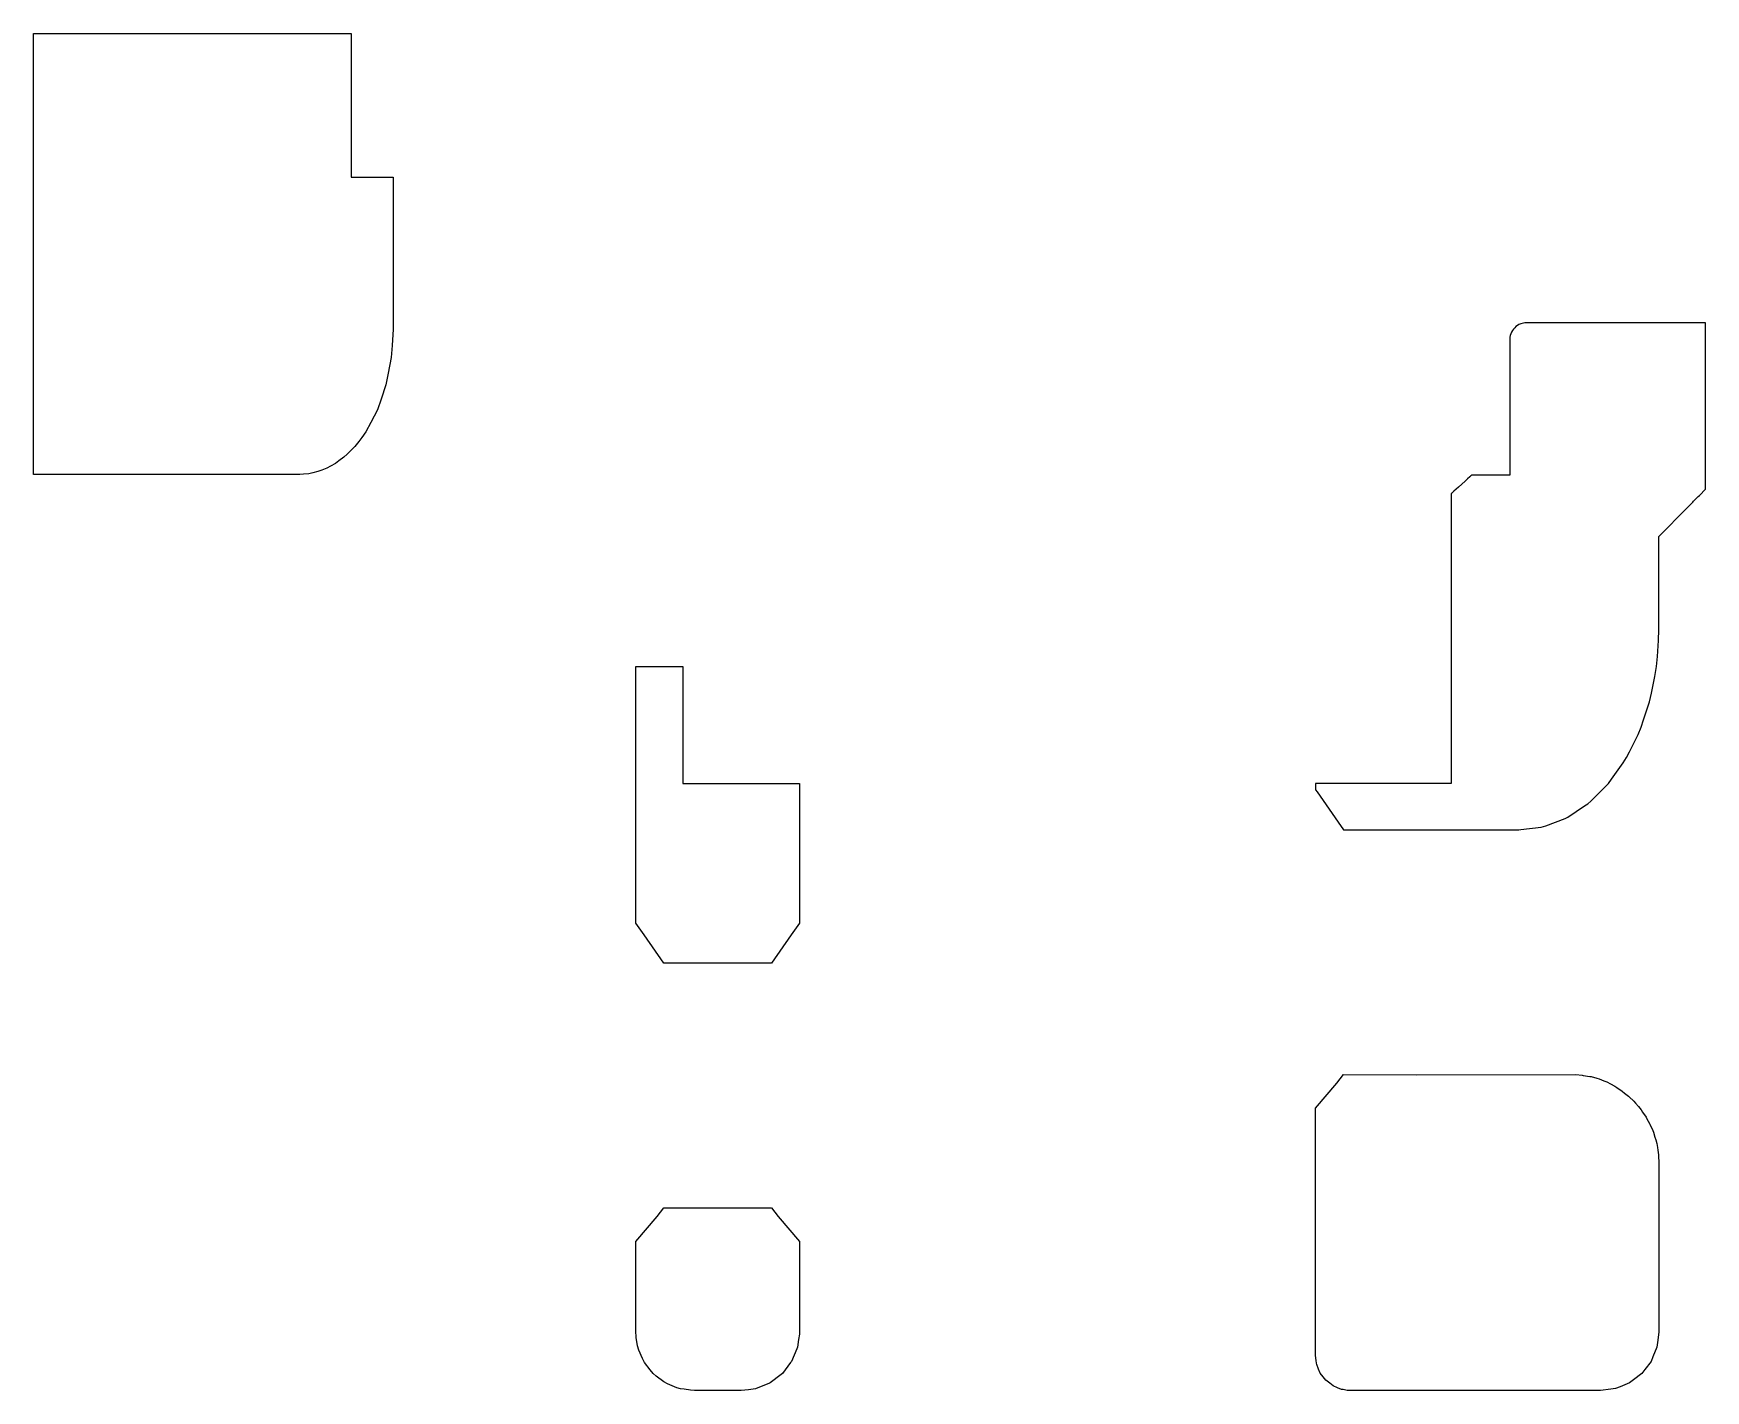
# Model space of a CAD drawing. Header units: metres. Extents: x 2.4 to 74, y -16 to 42.1.
import ezdxf

# ---------------------------------------------------------------- set-up
doc = ezdxf.new("R2010")
doc.units = ezdxf.units.M

msp = doc.modelspace()

# ---------------------------------------------------------------- linework, layer by layer
for p, q in [((2.4, 41.585), (2.4, 42.114)), ((2.4, 42.114), (10.463, 42.114)), ((2.4, 40.893), (2.4, 41.585)), ((10.463, 42.114), (16, 42.114)), ((16, 42.114), (16, 41.541)), ((16, 41.541), (16, 41.422)), ((16, 41.541), (16, 41.541)), ((2.4, 40.206), (2.4, 40.893)), ((16, 41.422), (16, 40.552)), ((2.4, 39.338), (2.4, 40.206)), ((16, 40.552), (16, 40.163)), ((16, 40.163), (16, 39.53)), ((16, 39.53), (16, 38.739)), ((2.4, 38.717), (2.4, 39.338)), ((2.4, 30.286), (2.4, 38.717)), ((16, 38.739), (16, 37.419)), ((16, 37.419), (16, 37.069)), ((16, 37.069), (16, 35.964)), ((16, 35.964), (16.771, 35.964)), ((16.771, 35.964), (17.8, 35.964)), ((17.8, 35.964), (17.8, 34.812)), ((17.8, 34.812), (17.8, 32.872)), ((17.8, 32.872), (17.8, 30.574)), ((2.4, 28.223), (2.4, 30.286)), ((17.8, 30.574), (17.8, 29.453)), ((17.8, 29.453), (17.756, 28.754)), ((65.727, 29.387), (65.686, 29.324)), ((65.769, 29.453), (65.727, 29.387)), ((65.827, 29.511), (65.769, 29.453)), ((65.879, 29.564), (65.827, 29.511)), ((65.95, 29.61), (65.879, 29.564)), ((66.007, 29.648), (65.95, 29.61)), ((66.088, 29.679), (66.007, 29.648)), ((66.146, 29.7), (66.088, 29.679)), ((66.201, 29.707), (66.146, 29.7)), ((66.266, 29.717), (66.201, 29.707)), ((66.287, 29.718), (66.266, 29.717)), ((73.462, 29.718), (66.287, 29.718)), ((74, 29.718), (73.462, 29.718)), ((74, 29.565), (74, 29.718)), ((74, 23.094), (74, 29.565)), ((17.756, 28.754), (17.723, 28.239)), ((65.618, 29.064), (65.616, 29.043)), ((65.616, 29.043), (65.616, 27.372)), ((65.623, 29.104), (65.618, 29.064)), ((65.633, 29.184), (65.623, 29.104)), ((65.657, 29.248), (65.633, 29.184)), ((65.686, 29.324), (65.657, 29.248)), ((2.4, 26.513), (2.4, 28.223)), ((17.723, 28.239), (17.592, 27.567)), ((17.592, 27.567), (17.496, 27.071)), ((65.616, 27.372), (65.616, 23.2)), ((2.4, 23.23), (2.4, 26.513)), ((17.496, 27.071), (17.283, 26.452)), ((17.126, 25.995), (16.84, 25.452)), ((17.283, 26.452), (17.126, 25.995)), ((16.84, 25.452), (16.628, 25.052)), ((16.156, 24.433), (16.022, 24.278)), ((16.338, 24.642), (16.156, 24.433)), ((16.461, 24.816), (16.338, 24.642)), ((16.628, 25.052), (16.461, 24.816)), ((15.331, 23.703), (15.118, 23.585)), ((15.481, 23.814), (15.331, 23.703)), ((15.686, 23.964), (15.481, 23.814)), ((15.828, 24.098), (15.686, 23.964)), ((16.022, 24.278), (15.828, 24.098)), ((7.238, 23.23), (2.4, 23.23)), ((13.8, 23.23), (7.238, 23.23)), ((13.966, 23.242), (13.8, 23.23)), ((14.192, 23.26), (13.966, 23.242)), ((14.357, 23.298), (14.192, 23.26)), ((14.58, 23.349), (14.357, 23.298)), ((14.742, 23.412), (14.58, 23.349)), ((14.961, 23.498), (14.742, 23.412)), ((15.118, 23.585), (14.961, 23.498)), ((63.703, 22.943), (63.414, 22.683)), ((63.811, 23.04), (63.703, 22.943)), ((63.91, 23.129), (63.811, 23.04)), ((63.952, 23.167), (63.91, 23.129)), ((63.988, 23.2), (63.952, 23.167)), ((64.501, 23.2), (63.988, 23.2)), ((64.502, 23.2), (64.501, 23.2)), ((64.503, 23.2), (64.502, 23.2)), ((64.502, 23.2), (64.502, 23.2)), ((65.616, 23.2), (64.503, 23.2)), ((74, 22.608), (74, 23.094)), ((63.104, 22.403), (63.1, 22.4)), ((63.1, 22.4), (63.1, 11.352)), ((63.114, 22.413), (63.104, 22.403)), ((63.132, 22.429), (63.114, 22.413)), ((63.157, 22.451), (63.132, 22.429)), ((63.189, 22.48), (63.157, 22.451)), ((63.226, 22.513), (63.189, 22.48)), ((63.315, 22.594), (63.226, 22.513)), ((63.414, 22.683), (63.315, 22.594)), ((73.49, 22.083), (73.686, 22.282)), ((73.686, 22.282), (73.737, 22.333)), ((73.737, 22.333), (74, 22.6)), ((74, 22.6), (74, 22.608)), ((72.727, 21.309), (73.155, 21.743)), ((73.155, 21.743), (73.211, 21.8)), ((73.211, 21.8), (73.449, 22.042)), ((73.449, 22.042), (73.49, 22.083)), ((72, 20.572), (72.243, 20.819)), ((72.243, 20.819), (72.485, 21.064)), ((72.485, 21.064), (72.726, 21.308)), ((72.726, 21.308), (72.727, 21.309)), ((72, 18.445), (72, 20.572)), ((72, 18.23), (72, 18.445)), ((72, 16.589), (72, 18.23)), ((71.984, 16.114), (72, 16.587)), ((72, 16.587), (72, 16.589)), ((72, 16.587), (72, 16.587)), ((71.941, 15.437), (71.984, 16.114)), ((71.896, 15.002), (71.941, 15.437)), ((28.2, 10.974), (28.2, 15)), ((28.2, 15), (28.776, 15)), ((28.776, 15), (30.2, 15)), ((30.2, 15), (30.2, 14.327)), ((30.2, 14.327), (30.2, 12.651)), ((71.687, 13.866), (71.821, 14.575)), ((71.821, 14.575), (71.896, 15.002)), ((71.593, 13.488), (71.687, 13.866)), ((71.343, 12.727), (71.593, 13.488)), ((30.2, 12.651), (30.2, 12.576)), ((30.2, 12.576), (30.2, 12.393)), ((30.2, 12.393), (30.2, 12.319)), ((30.2, 12.319), (30.2, 12.136)), ((71.108, 12.098), (71.236, 12.404)), ((71.236, 12.404), (71.343, 12.727)), ((30.2, 12.136), (30.2, 12.067)), ((30.2, 12.067), (30.2, 11.896)), ((30.2, 11.896), (30.2, 11.836)), ((30.2, 11.836), (30.2, 11.69)), ((30.2, 11.69), (30.2, 11.644)), ((30.2, 11.644), (30.2, 11.533)), ((30.2, 11.533), (30.2, 11.127)), ((70.74, 11.351), (71.108, 12.098)), ((28.2, 9.857), (28.2, 10.974)), ((30.2, 11.127), (30.2, 10)), ((63.1, 11.352), (63.1, 10)), ((69.976, 10.175), (70.466, 10.873)), ((70.466, 10.873), (70.611, 11.102)), ((70.611, 11.102), (70.74, 11.351)), ((69.841, 10.001), (69.976, 10.175)), ((28.2, 9.742), (28.2, 9.857)), ((28.2, 8.948), (28.2, 9.742)), ((30.2, 10), (31.91, 10)), ((31.91, 10), (35.2, 10)), ((35.2, 10), (35.2, 8.636)), ((35.2, 10), (35.2, 10)), ((57.672, 10), (57.3, 10)), ((57.3, 10), (57.3, 9.728)), ((57.3, 9.728), (57.365, 9.635)), ((57.365, 9.635), (58.27, 8.342)), ((57.884, 10), (57.672, 10)), ((62.98, 10), (57.884, 10)), ((63.1, 10), (62.98, 10)), ((69.084, 9.237), (69.695, 9.846)), ((69.695, 9.846), (69.841, 10.001)), ((28.2, 4.018), (28.2, 8.948)), ((35.2, 8.636), (35.2, 4.018)), ((68.102, 8.558), (68.823, 9.037)), ((68.823, 9.037), (68.957, 9.128)), ((68.957, 9.128), (69.084, 9.237)), ((58.27, 8.342), (58.5, 8.013)), ((58.5, 8.013), (61.542, 8.013)), ((61.542, 8.013), (64.082, 8.013)), ((64.082, 8.013), (66, 8.013)), ((66, 8.013), (66.094, 8.02)), ((66.094, 8.02), (66.964, 8.128)), ((66.964, 8.128), (67.064, 8.149)), ((67.064, 8.149), (67.161, 8.184)), ((67.161, 8.184), (67.989, 8.5)), ((67.989, 8.5), (68.102, 8.558)), ((28.548, 3.521), (28.2, 4.018)), ((35.2, 4.018), (34.852, 3.521)), ((29.4, 2.303), (28.548, 3.521)), ((34.852, 3.521), (34, 2.303)), ((33.267, 2.303), (29.4, 2.303)), ((34, 2.303), (33.267, 2.303)), ((57.3, -3.901), (58.212, -2.842)), ((58.212, -2.842), (58.5, -2.466)), ((58.5, -2.466), (61.636, -2.475)), ((61.636, -2.475), (68.439, -2.468)), ((68.439, -2.468), (68.722, -2.5)), ((68.722, -2.5), (68.766, -2.502)), ((68.766, -2.502), (69.042, -2.548)), ((69.042, -2.548), (69.1, -2.557)), ((69.1, -2.557), (69.349, -2.626)), ((69.349, -2.626), (69.439, -2.651)), ((69.439, -2.651), (69.647, -2.734)), ((69.647, -2.734), (69.779, -2.786)), ((69.779, -2.786), (69.933, -2.867)), ((69.933, -2.867), (70.111, -2.962)), ((70.111, -2.962), (70.205, -3.024)), ((70.205, -3.024), (70.43, -3.176)), ((70.43, -3.176), (70.462, -3.202)), ((70.462, -3.202), (70.589, -3.309)), ((70.589, -3.309), (70.702, -3.399)), ((70.702, -3.399), (70.728, -3.42)), ((70.728, -3.42), (70.922, -3.611)), ((57.3, -4.604), (57.3, -3.901)), ((70.922, -3.611), (71, -3.688)), ((71, -3.688), (71.123, -3.838)), ((71.123, -3.838), (71.242, -3.982)), ((71.242, -3.982), (71.306, -4.077)), ((71.306, -4.077), (71.452, -4.295)), ((71.452, -4.295), (71.47, -4.329)), ((57.3, -5.983), (57.3, -4.604)), ((71.47, -4.329), (71.542, -4.463)), ((71.542, -4.463), (71.614, -4.593)), ((71.614, -4.593), (71.627, -4.616)), ((71.627, -4.616), (71.736, -4.867)), ((71.736, -4.867), (71.767, -4.939)), ((71.767, -4.939), (71.834, -5.145)), ((71.834, -5.145), (71.873, -5.264)), ((71.873, -5.264), (71.909, -5.426)), ((71.909, -5.426), (71.945, -5.588)), ((71.945, -5.588), (71.961, -5.706)), ((71.961, -5.706), (71.987, -5.906)), ((57.3, -6.983), (57.3, -5.983)), ((71.987, -5.906), (71.99, -5.984)), ((71.99, -5.984), (72, -6.214)), ((72, -6.214), (72, -6.38)), ((72, -6.38), (72, -7.327)), ((57.3, -7.062), (57.3, -6.983)), ((57.3, -7.783), (57.3, -7.062)), ((57.3, -7.873), (57.3, -7.783)), ((57.3, -14.177), (57.3, -7.873)), ((72, -7.327), (72, -8.03)), ((28.2, -9.61), (29.112, -8.552)), ((29.112, -8.552), (29.4, -8.176)), ((29.4, -8.176), (30.411, -8.176)), ((30.411, -8.176), (34, -8.176)), ((34, -8.176), (34.288, -8.552)), ((34.288, -8.552), (35.2, -9.61)), ((72, -8.03), (72, -8.775)), ((72, -8.775), (72, -8.911)), ((72, -8.775), (72, -8.775)), ((72, -8.911), (72, -13.5)), ((28.2, -10.123), (28.2, -9.61)), ((35.2, -9.61), (35.2, -10.041)), ((28.2, -11.01), (28.2, -10.123)), ((35.2, -10.041), (35.2, -10.815)), ((28.2, -11.549), (28.2, -11.01)), ((35.2, -10.815), (35.2, -11.308)), ((35.2, -11.308), (35.2, -11.585)), ((28.2, -11.851), (28.2, -11.549)), ((28.2, -13.5), (28.2, -11.851)), ((35.2, -11.585), (35.2, -13.5)), ((35.2, -11.585), (35.2, -11.585)), ((28.208, -13.673), (28.2, -13.5)), ((35.196, -13.584), (35.158, -13.816)), ((35.2, -13.5), (35.196, -13.584)), ((72, -13.5), (71.942, -13.942)), ((28.212, -13.745), (28.208, -13.673)), ((28.255, -13.982), (28.212, -13.745)), ((28.27, -14.082), (28.255, -13.982)), ((28.328, -14.272), (28.27, -14.082)), ((28.477, -14.632), (28.328, -14.272)), ((35.088, -14.211), (34.865, -14.75)), ((35.115, -14.147), (35.088, -14.211)), ((35.158, -13.816), (35.115, -14.147)), ((57.3, -14.288), (57.3, -14.177)), ((57.3, -14.5), (57.3, -14.288)), ((71.915, -14.147), (71.744, -14.559)), ((71.942, -13.942), (71.915, -14.147)), ((28.569, -14.805), (28.477, -14.632)), ((28.81, -15.119), (28.569, -14.805)), ((34.823, -14.805), (34.468, -15.268)), ((34.865, -14.75), (34.823, -14.805)), ((57.323, -14.71), (57.3, -14.5)), ((57.342, -14.822), (57.323, -14.71)), ((57.351, -14.888), (57.342, -14.822)), ((57.431, -15.082), (57.351, -14.888)), ((71.665, -14.75), (71.393, -15.104)), ((71.744, -14.559), (71.665, -14.75)), ((28.932, -15.268), (28.81, -15.119)), ((29.072, -15.382), (28.932, -15.268)), ((29.399, -15.633), (29.072, -15.382)), ((29.554, -15.716), (29.399, -15.633)), ((29.943, -15.878), (29.554, -15.716)), ((33.886, -15.691), (33.347, -15.915)), ((33.95, -15.665), (33.886, -15.691)), ((34.413, -15.31), (33.95, -15.665)), ((34.468, -15.268), (34.413, -15.31)), ((57.501, -15.25), (57.431, -15.082)), ((57.628, -15.416), (57.501, -15.25)), ((57.739, -15.561), (57.628, -15.416)), ((57.905, -15.688), (57.739, -15.561)), ((58.05, -15.799), (57.905, -15.688)), ((70.75, -15.665), (70.338, -15.836)), ((70.914, -15.539), (70.75, -15.665)), ((71.268, -15.268), (70.914, -15.539)), ((71.393, -15.104), (71.268, -15.268)), ((30.107, -15.927), (29.943, -15.878)), ((30.263, -15.943), (30.107, -15.927)), ((30.532, -15.983), (30.263, -15.943)), ((30.7, -16), (30.532, -15.983)), ((31.885, -16), (30.7, -16)), ((32.7, -16), (31.885, -16)), ((33.013, -15.969), (32.7, -16)), ((33.313, -15.919), (33.013, -15.969)), ((33.347, -15.915), (33.313, -15.919)), ((58.243, -15.879), (58.05, -15.799)), ((58.412, -15.949), (58.243, -15.879)), ((58.483, -15.961), (58.412, -15.949)), ((58.654, -15.993), (58.483, -15.961)), ((58.677, -15.995), (58.654, -15.993)), ((58.699, -15.996), (58.677, -15.995)), ((58.738, -15.999), (58.699, -15.996)), ((58.761, -15.999), (58.738, -15.999)), ((58.8, -16), (58.761, -15.999)), ((66.115, -16), (58.8, -16)), ((69.5, -16), (66.115, -16)), ((69.942, -15.942), (69.5, -16)), ((70.147, -15.915), (69.942, -15.942)), ((70.338, -15.836), (70.147, -15.915))]:
    msp.add_line(p, q)

doc.saveas('drawing.dxf')
